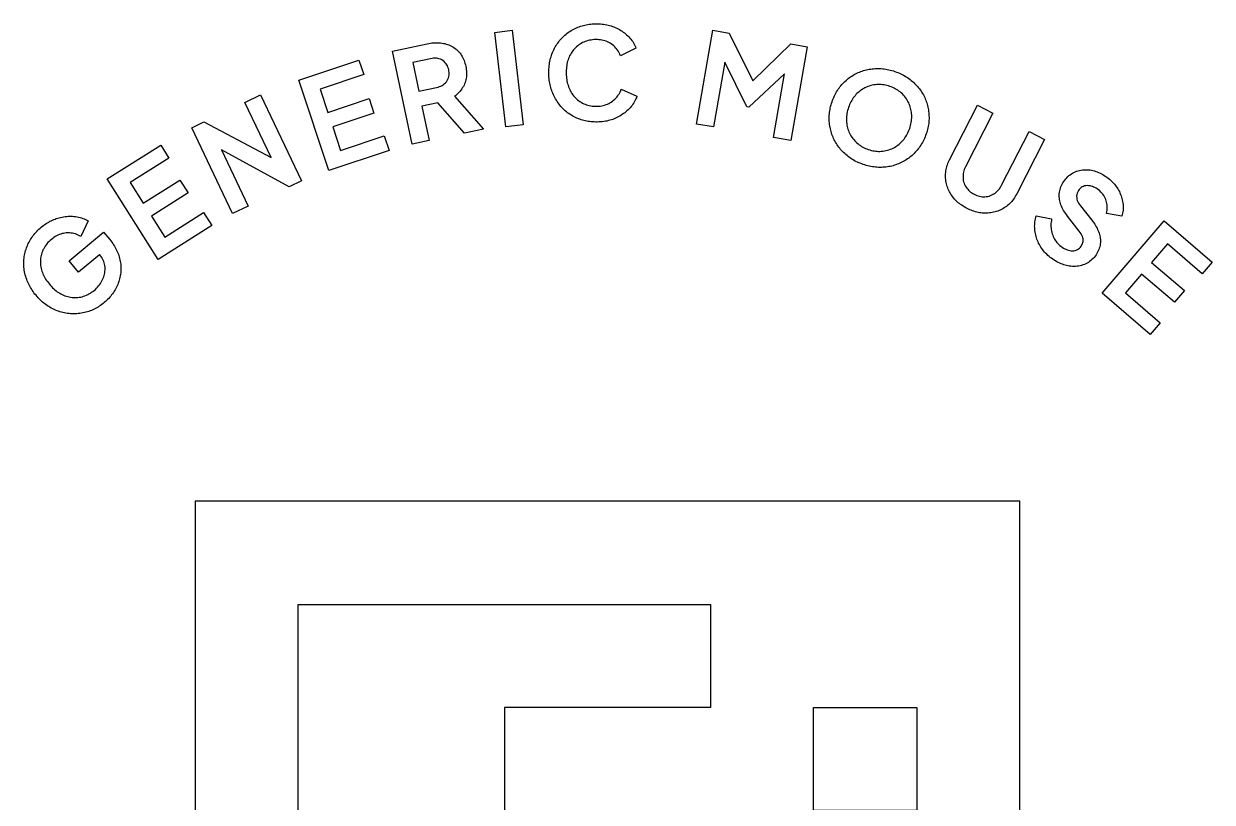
# Model space of a CAD drawing. Extents: x -21.5 to 21.5, y -22.6 to 22.4.
# Drawn here: x -14.72 to 15.25, y 2.81 to 22.44 of the extents above; entities that cross this region are included whole.
import ezdxf

# ---------------------------------------------------------------- set-up
doc = ezdxf.new("R2010")
doc.units = 0
doc.layers.add('TAG', color=7, linetype='Continuous')
doc.layers.add('TEXT', color=7, linetype='Continuous')

msp = doc.modelspace()

# ---------------------------------------------------------------- linework, layer by layer
at = {"layer": 'TAG'}
for points in [[(-10.4, 10.4), (-10.4, -10.4), (10.4, -10.4), (10.4, 10.4)], [(-7.8, 7.8), (2.6, 7.8), (2.6, 5.2), (-2.6, 5.2), (-2.6, 0), (0, 0), (0, 2.6), (5.2, 2.6), (5.2, 5.2), (7.8, 5.2), (7.8, 2.6), (5.2, 2.6), (5.2, 0), (7.8, 0), (7.8, -2.6), (5.2, -2.6), (5.2, -5.2), (2.6, -5.2), (2.6, -7.8), (-2.6, -7.8), (-2.6, 0), (-5.2, 0), (-5.2, -2.6), (-7.8, -2.6)]]:
    msp.add_lwpolyline(points, close=True, dxfattribs=at)
at = {"layer": 'TEXT'}
for points in [[(-2.559, 19.837), (-2.84, 22.22), (-2.404, 22.272), (-2.123, 19.888)], [(-0.257, 19.96), (-0.296, 19.96), (-0.335, 19.961), (-0.374, 19.963), (-0.412, 19.966), (-0.449, 19.97), (-0.486, 19.976), (-0.523, 19.982), (-0.559, 19.99), (-0.595, 19.998), (-0.631, 20.008), (-0.666, 20.019), (-0.7, 20.031), (-0.734, 20.044), (-0.771, 20.06), (-0.806, 20.076), (-0.841, 20.093), (-0.875, 20.112), (-0.908, 20.131), (-0.941, 20.152), (-0.973, 20.174), (-1.004, 20.196), (-1.034, 20.22), (-1.063, 20.245), (-1.092, 20.27), (-1.12, 20.297), (-1.147, 20.325), (-1.173, 20.354), (-1.198, 20.383), (-1.222, 20.413), (-1.245, 20.444), (-1.268, 20.476), (-1.289, 20.509), (-1.309, 20.543), (-1.328, 20.577), (-1.346, 20.612), (-1.364, 20.648), (-1.38, 20.685), (-1.394, 20.72), (-1.407, 20.755), (-1.419, 20.791), (-1.43, 20.827), (-1.44, 20.864), (-1.448, 20.901), (-1.456, 20.939), (-1.463, 20.977), (-1.468, 21.016), (-1.473, 21.056), (-1.476, 21.096), (-1.478, 21.136), (-1.48, 21.177), (-1.48, 21.218), (-1.479, 21.259), (-1.477, 21.299), (-1.474, 21.338), (-1.47, 21.377), (-1.465, 21.416), (-1.459, 21.454), (-1.452, 21.492), (-1.443, 21.529), (-1.434, 21.566), (-1.424, 21.602), (-1.412, 21.638), (-1.4, 21.674), (-1.385, 21.711), (-1.369, 21.748), (-1.352, 21.784), (-1.335, 21.819), (-1.316, 21.854), (-1.296, 21.887), (-1.275, 21.92), (-1.253, 21.952), (-1.23, 21.983), (-1.206, 22.013), (-1.181, 22.042), (-1.155, 22.071), (-1.128, 22.099), (-1.101, 22.126), (-1.072, 22.151), (-1.043, 22.176), (-1.013, 22.199), (-0.982, 22.222), (-0.95, 22.244), (-0.917, 22.264), (-0.884, 22.284), (-0.85, 22.302), (-0.815, 22.32), (-0.779, 22.336), (-0.745, 22.35), (-0.711, 22.364), (-0.677, 22.376), (-0.642, 22.387), (-0.606, 22.397), (-0.57, 22.405), (-0.533, 22.413), (-0.496, 22.42), (-0.458, 22.425), (-0.42, 22.43), (-0.382, 22.433), (-0.343, 22.436), (-0.303, 22.437), (-0.26, 22.437), (-0.219, 22.436), (-0.178, 22.434), (-0.137, 22.43), (-0.098, 22.426), (-0.059, 22.42), (-0.02, 22.413), (0.017, 22.404), (0.054, 22.395), (0.09, 22.384), (0.125, 22.372), (0.16, 22.358), (0.197, 22.343), (0.233, 22.326), (0.268, 22.309), (0.302, 22.29), (0.335, 22.271), (0.367, 22.251), (0.398, 22.229), (0.428, 22.207), (0.456, 22.184), (0.484, 22.16), (0.511, 22.135), (0.539, 22.107), (0.566, 22.078), (0.591, 22.048), (0.614, 22.018), (0.636, 21.987), (0.656, 21.956), (0.674, 21.924), (0.691, 21.892), (0.706, 21.859), (0.719, 21.825), (0.331, 21.632), (0.316, 21.667), (0.299, 21.702), (0.28, 21.735), (0.259, 21.766), (0.237, 21.797), (0.212, 21.826), (0.186, 21.853), (0.158, 21.879), (0.128, 21.904), (0.096, 21.928), (0.066, 21.948), (0.035, 21.966), (0.003, 21.982), (-0.031, 21.996), (-0.066, 22.008), (-0.101, 22.018), (-0.138, 22.026), (-0.176, 22.032), (-0.215, 22.036), (-0.254, 22.038), (-0.296, 22.038), (-0.336, 22.037), (-0.376, 22.033), (-0.414, 22.028), (-0.452, 22.021), (-0.489, 22.013), (-0.525, 22.002), (-0.56, 21.99), (-0.594, 21.977), (-0.628, 21.961), (-0.66, 21.944), (-0.691, 21.925), (-0.722, 21.904), (-0.751, 21.882), (-0.778, 21.859), (-0.805, 21.834), (-0.83, 21.809), (-0.854, 21.781), (-0.876, 21.753), (-0.898, 21.723), (-0.918, 21.692), (-0.936, 21.66), (-0.954, 21.626), (-0.968, 21.594), (-0.982, 21.561), (-0.994, 21.527), (-1.004, 21.493), (-1.013, 21.457), (-1.021, 21.421), (-1.028, 21.384), (-1.033, 21.346), (-1.037, 21.307), (-1.04, 21.267), (-1.041, 21.227), (-1.041, 21.185), (-1.039, 21.144), (-1.037, 21.103), (-1.033, 21.064), (-1.027, 21.025), (-1.021, 20.987), (-1.013, 20.95), (-1.003, 20.914), (-0.993, 20.879), (-0.981, 20.845), (-0.968, 20.812), (-0.953, 20.779), (-0.937, 20.747), (-0.919, 20.714), (-0.899, 20.682), (-0.878, 20.651), (-0.855, 20.622), (-0.832, 20.594), (-0.807, 20.568), (-0.781, 20.543), (-0.754, 20.519), (-0.725, 20.497), (-0.695, 20.476), (-0.664, 20.457), (-0.632, 20.439), (-0.599, 20.423), (-0.565, 20.409), (-0.531, 20.397), (-0.495, 20.386), (-0.459, 20.377), (-0.422, 20.37), (-0.384, 20.364), (-0.345, 20.361), (-0.305, 20.359), (-0.264, 20.359), (-0.223, 20.36), (-0.184, 20.364), (-0.145, 20.37), (-0.107, 20.377), (-0.071, 20.386), (-0.036, 20.398), (-0.002, 20.411), (0.031, 20.426), (0.063, 20.443), (0.094, 20.462), (0.123, 20.483), (0.154, 20.508), (0.183, 20.534), (0.21, 20.561), (0.235, 20.589), (0.259, 20.619), (0.28, 20.65), (0.3, 20.682), (0.317, 20.716), (0.333, 20.751), (0.347, 20.787), (0.742, 20.608), (0.73, 20.574), (0.716, 20.541), (0.7, 20.508), (0.683, 20.476), (0.664, 20.444), (0.644, 20.412), (0.621, 20.381), (0.598, 20.351), (0.572, 20.321), (0.545, 20.292), (0.519, 20.266), (0.492, 20.241), (0.464, 20.217), (0.435, 20.193), (0.405, 20.171), (0.374, 20.149), (0.342, 20.129), (0.309, 20.109), (0.274, 20.09), (0.239, 20.072), (0.203, 20.056), (0.169, 20.041), (0.134, 20.028), (0.098, 20.016), (0.062, 20.005), (0.024, 19.995), (-0.014, 19.986), (-0.052, 19.979), (-0.092, 19.973), (-0.132, 19.968), (-0.173, 19.964), (-0.215, 19.961)], [(2.242, 19.91), (2.654, 22.275), (3.067, 22.203), (3.665, 21), (4.622, 21.932), (5.034, 21.86), (4.623, 19.496), (4.188, 19.572), (4.468, 21.178), (3.569, 20.334), (3.518, 20.342), (2.959, 21.47), (2.674, 19.835)], [(-4.926, 19.402), (-5.419, 21.75), (-4.546, 21.934), (-4.506, 21.942), (-4.467, 21.948), (-4.429, 21.953), (-4.391, 21.957), (-4.353, 21.959), (-4.316, 21.96), (-4.279, 21.959), (-4.243, 21.957), (-4.208, 21.954), (-4.172, 21.95), (-4.138, 21.944), (-4.104, 21.936), (-4.068, 21.927), (-4.032, 21.916), (-3.998, 21.903), (-3.965, 21.889), (-3.933, 21.873), (-3.902, 21.855), (-3.872, 21.836), (-3.843, 21.816), (-3.815, 21.794), (-3.788, 21.77), (-3.762, 21.745), (-3.74, 21.72), (-3.719, 21.694), (-3.699, 21.667), (-3.68, 21.639), (-3.662, 21.609), (-3.646, 21.578), (-3.631, 21.545), (-3.617, 21.512), (-3.604, 21.477), (-3.593, 21.441), (-3.583, 21.403), (-3.574, 21.365), (-3.566, 21.324), (-3.561, 21.285), (-3.557, 21.246), (-3.554, 21.208), (-3.554, 21.171), (-3.556, 21.134), (-3.559, 21.098), (-3.564, 21.062), (-3.571, 21.028), (-3.58, 20.994), (-3.59, 20.96), (-3.602, 20.927), (-3.618, 20.893), (-3.634, 20.859), (-3.653, 20.827), (-3.673, 20.795), (-3.695, 20.765), (-3.718, 20.737), (-3.743, 20.709), (-3.77, 20.682), (-3.798, 20.657), (-3.828, 20.633), (-3.86, 20.61), (-3.123, 19.78), (-3.608, 19.679), (-4.276, 20.444), (-4.679, 20.359), (-4.497, 19.492)], [(-7.023, 18.74), (-7.783, 21.017), (-6.269, 21.523), (-6.146, 21.156), (-7.245, 20.789), (-7.049, 20.204), (-6.012, 20.55), (-5.889, 20.184), (-6.927, 19.837), (-6.73, 19.246), (-5.631, 19.613), (-5.509, 19.246)], [(-4.759, 20.737), (-4.308, 20.832), (-4.27, 20.841), (-4.235, 20.852), (-4.202, 20.866), (-4.171, 20.882), (-4.142, 20.9), (-4.116, 20.92), (-4.088, 20.946), (-4.063, 20.975), (-4.042, 21.006), (-4.024, 21.04), (-4.01, 21.075), (-4.002, 21.106), (-3.996, 21.138), (-3.993, 21.171), (-3.994, 21.205), (-3.997, 21.239), (-4.003, 21.274), (-4.012, 21.31), (-4.023, 21.344), (-4.036, 21.375), (-4.052, 21.404), (-4.07, 21.431), (-4.09, 21.455), (-4.117, 21.482), (-4.146, 21.505), (-4.178, 21.524), (-4.212, 21.541), (-4.249, 21.554), (-4.281, 21.561), (-4.315, 21.566), (-4.349, 21.568), (-4.385, 21.567), (-4.422, 21.564), (-4.46, 21.557), (-4.911, 21.462)], [(6.45, 18.891), (6.412, 18.904), (6.374, 18.919), (6.337, 18.934), (6.302, 18.951), (6.266, 18.968), (6.232, 18.986), (6.198, 19.005), (6.165, 19.025), (6.133, 19.046), (6.102, 19.068), (6.071, 19.09), (6.042, 19.114), (6.013, 19.138), (5.984, 19.163), (5.957, 19.189), (5.931, 19.216), (5.906, 19.243), (5.881, 19.27), (5.858, 19.299), (5.835, 19.328), (5.814, 19.357), (5.793, 19.387), (5.773, 19.418), (5.754, 19.45), (5.737, 19.482), (5.72, 19.514), (5.704, 19.547), (5.689, 19.581), (5.675, 19.615), (5.662, 19.649), (5.651, 19.684), (5.64, 19.719), (5.631, 19.754), (5.622, 19.79), (5.615, 19.826), (5.608, 19.862), (5.603, 19.899), (5.598, 19.936), (5.595, 19.973), (5.593, 20.011), (5.592, 20.049), (5.593, 20.087), (5.594, 20.125), (5.597, 20.163), (5.601, 20.201), (5.606, 20.239), (5.613, 20.277), (5.62, 20.316), (5.629, 20.354), (5.639, 20.392), (5.651, 20.431), (5.663, 20.47), (5.677, 20.508), (5.692, 20.545), (5.707, 20.582), (5.724, 20.618), (5.741, 20.653), (5.759, 20.687), (5.778, 20.721), (5.798, 20.753), (5.819, 20.785), (5.841, 20.816), (5.864, 20.846), (5.887, 20.876), (5.912, 20.904), (5.937, 20.932), (5.963, 20.959), (5.99, 20.985), (6.017, 21.01), (6.045, 21.034), (6.073, 21.056), (6.102, 21.079), (6.132, 21.1), (6.162, 21.12), (6.193, 21.139), (6.225, 21.157), (6.257, 21.174), (6.29, 21.191), (6.323, 21.206), (6.357, 21.22), (6.391, 21.234), (6.425, 21.246), (6.46, 21.257), (6.495, 21.267), (6.53, 21.276), (6.566, 21.284), (6.602, 21.291), (6.639, 21.297), (6.676, 21.301), (6.713, 21.305), (6.751, 21.308), (6.789, 21.309), (6.827, 21.31), (6.865, 21.309), (6.903, 21.307), (6.941, 21.304), (6.98, 21.299), (7.018, 21.294), (7.056, 21.287), (7.095, 21.279), (7.134, 21.27), (7.173, 21.259), (7.212, 21.248), (7.251, 21.235), (7.289, 21.221), (7.327, 21.206), (7.364, 21.191), (7.4, 21.174), (7.436, 21.157), (7.47, 21.139), (7.504, 21.12), (7.537, 21.1), (7.569, 21.079), (7.601, 21.057), (7.632, 21.034), (7.661, 21.011), (7.69, 20.986), (7.719, 20.961), (7.746, 20.935), (7.772, 20.909), (7.797, 20.882), (7.822, 20.854), (7.845, 20.826), (7.868, 20.797), (7.889, 20.768), (7.91, 20.738), (7.93, 20.707), (7.949, 20.676), (7.967, 20.644), (7.984, 20.611), (8, 20.578), (8.014, 20.545), (8.028, 20.511), (8.041, 20.477), (8.053, 20.443), (8.063, 20.408), (8.073, 20.373), (8.081, 20.337), (8.089, 20.302), (8.095, 20.265), (8.1, 20.229), (8.104, 20.192), (8.107, 20.154), (8.109, 20.117), (8.11, 20.079), (8.11, 20.041), (8.108, 20.003), (8.105, 19.966), (8.101, 19.927), (8.096, 19.889), (8.089, 19.851), (8.081, 19.813), (8.072, 19.774), (8.062, 19.736), (8.051, 19.697), (8.038, 19.659), (8.025, 19.621), (8.01, 19.583), (7.995, 19.546), (7.978, 19.511), (7.961, 19.475), (7.942, 19.441), (7.923, 19.408), (7.903, 19.375), (7.882, 19.343), (7.86, 19.313), (7.837, 19.282), (7.813, 19.253), (7.789, 19.224), (7.763, 19.197), (7.737, 19.17), (7.71, 19.144), (7.683, 19.119), (7.655, 19.095), (7.627, 19.072), (7.597, 19.05), (7.568, 19.029), (7.537, 19.009), (7.506, 18.99), (7.475, 18.971), (7.442, 18.954), (7.409, 18.937), (7.376, 18.922), (7.342, 18.907), (7.308, 18.894), (7.274, 18.882), (7.239, 18.871), (7.204, 18.86), (7.168, 18.851), (7.133, 18.843), (7.096, 18.836), (7.06, 18.83), (7.023, 18.825), (6.985, 18.822), (6.948, 18.819), (6.91, 18.817), (6.872, 18.817), (6.834, 18.818), (6.796, 18.82), (6.758, 18.823), (6.719, 18.827), (6.681, 18.833), (6.643, 18.839), (6.604, 18.847), (6.566, 18.856), (6.527, 18.866), (6.489, 18.878)], [(6.579, 19.268), (6.616, 19.256), (6.652, 19.246), (6.689, 19.238), (6.725, 19.231), (6.762, 19.226), (6.798, 19.223), (6.834, 19.221), (6.87, 19.221), (6.906, 19.223), (6.945, 19.226), (6.985, 19.232), (7.023, 19.24), (7.061, 19.249), (7.099, 19.26), (7.136, 19.273), (7.172, 19.288), (7.208, 19.305), (7.239, 19.322), (7.269, 19.34), (7.299, 19.359), (7.327, 19.379), (7.355, 19.401), (7.382, 19.425), (7.407, 19.449), (7.433, 19.475), (7.457, 19.502), (7.48, 19.531), (7.502, 19.561), (7.523, 19.592), (7.543, 19.624), (7.561, 19.657), (7.578, 19.691), (7.594, 19.726), (7.609, 19.763), (7.623, 19.801), (7.635, 19.839), (7.646, 19.876), (7.655, 19.914), (7.662, 19.952), (7.667, 19.989), (7.671, 20.026), (7.674, 20.063), (7.674, 20.1), (7.673, 20.136), (7.671, 20.172), (7.667, 20.208), (7.661, 20.243), (7.654, 20.278), (7.646, 20.312), (7.636, 20.346), (7.624, 20.379), (7.611, 20.412), (7.597, 20.444), (7.579, 20.48), (7.559, 20.514), (7.538, 20.547), (7.516, 20.579), (7.491, 20.61), (7.465, 20.639), (7.438, 20.668), (7.408, 20.695), (7.381, 20.718), (7.352, 20.739), (7.323, 20.76), (7.292, 20.779), (7.26, 20.797), (7.227, 20.814), (7.193, 20.83), (7.158, 20.844), (7.122, 20.858), (7.085, 20.869), (7.048, 20.88), (7.012, 20.888), (6.975, 20.895), (6.939, 20.9), (6.903, 20.903), (6.867, 20.905), (6.831, 20.905), (6.795, 20.904), (6.756, 20.9), (6.717, 20.895), (6.678, 20.887), (6.64, 20.878), (6.602, 20.867), (6.565, 20.854), (6.529, 20.838), (6.493, 20.821), (6.462, 20.805), (6.432, 20.787), (6.402, 20.767), (6.374, 20.747), (6.346, 20.725), (6.319, 20.702), (6.293, 20.677), (6.268, 20.651), (6.244, 20.624), (6.221, 20.596), (6.199, 20.566), (6.178, 20.536), (6.159, 20.504), (6.14, 20.471), (6.123, 20.437), (6.107, 20.402), (6.092, 20.365), (6.079, 20.328), (6.067, 20.29), (6.056, 20.252), (6.047, 20.214), (6.04, 20.176), (6.034, 20.139), (6.03, 20.101), (6.028, 20.064), (6.027, 20.027), (6.028, 19.99), (6.03, 19.954), (6.034, 19.918), (6.04, 19.883), (6.047, 19.848), (6.055, 19.814), (6.065, 19.78), (6.077, 19.747), (6.09, 19.714), (6.104, 19.682), (6.122, 19.647), (6.142, 19.613), (6.163, 19.58), (6.186, 19.548), (6.21, 19.517), (6.236, 19.488), (6.264, 19.459), (6.293, 19.432), (6.32, 19.408), (6.349, 19.386), (6.378, 19.366), (6.409, 19.346), (6.441, 19.328), (6.474, 19.311), (6.508, 19.295), (6.543, 19.281)], [(-9.456, 17.65), (-10.486, 19.817), (-10.178, 19.964), (-8.484, 19.064), (-9.145, 20.455), (-8.749, 20.643), (-7.719, 18.476), (-8.03, 18.328), (-9.734, 19.255), (-9.06, 17.838)], [(9.068, 17.783), (9.034, 17.801), (9, 17.82), (8.968, 17.84), (8.936, 17.861), (8.906, 17.882), (8.877, 17.904), (8.849, 17.927), (8.822, 17.951), (8.796, 17.975), (8.771, 18), (8.748, 18.026), (8.725, 18.053), (8.704, 18.081), (8.683, 18.109), (8.663, 18.14), (8.643, 18.172), (8.626, 18.204), (8.609, 18.236), (8.594, 18.269), (8.581, 18.302), (8.569, 18.336), (8.558, 18.37), (8.549, 18.404), (8.542, 18.439), (8.536, 18.474), (8.531, 18.51), (8.527, 18.546), (8.526, 18.582), (8.525, 18.618), (8.527, 18.654), (8.53, 18.69), (8.534, 18.726), (8.54, 18.762), (8.548, 18.798), (8.557, 18.833), (8.568, 18.869), (8.581, 18.905), (8.595, 18.94), (8.61, 18.975), (8.628, 19.011), (9.329, 20.387), (9.72, 20.187), (9.03, 18.833), (9.014, 18.8), (9, 18.766), (8.989, 18.733), (8.98, 18.699), (8.973, 18.665), (8.969, 18.632), (8.967, 18.598), (8.967, 18.564), (8.969, 18.526), (8.975, 18.489), (8.983, 18.452), (8.995, 18.417), (9.008, 18.383), (9.025, 18.349), (9.044, 18.317), (9.064, 18.29), (9.085, 18.264), (9.107, 18.239), (9.132, 18.216), (9.159, 18.195), (9.187, 18.174), (9.217, 18.155), (9.249, 18.138), (9.283, 18.122), (9.316, 18.108), (9.35, 18.097), (9.383, 18.088), (9.416, 18.082), (9.449, 18.078), (9.482, 18.076), (9.515, 18.077), (9.553, 18.08), (9.589, 18.086), (9.625, 18.095), (9.66, 18.107), (9.694, 18.122), (9.728, 18.139), (9.76, 18.159), (9.788, 18.179), (9.814, 18.201), (9.838, 18.224), (9.862, 18.249), (9.884, 18.276), (9.904, 18.305), (9.923, 18.336), (9.941, 18.368), (10.632, 19.723), (11.023, 19.523), (10.321, 18.147), (10.302, 18.113), (10.283, 18.079), (10.262, 18.047), (10.241, 18.016), (10.218, 17.986), (10.195, 17.958), (10.171, 17.931), (10.145, 17.905), (10.119, 17.88), (10.091, 17.856), (10.063, 17.834), (10.034, 17.813), (10.003, 17.793), (9.972, 17.775), (9.941, 17.758), (9.908, 17.742), (9.876, 17.728), (9.843, 17.715), (9.809, 17.703), (9.775, 17.693), (9.74, 17.685), (9.705, 17.677), (9.669, 17.672), (9.633, 17.667), (9.596, 17.664), (9.559, 17.663), (9.524, 17.662), (9.489, 17.664), (9.454, 17.666), (9.419, 17.67), (9.384, 17.675), (9.349, 17.682), (9.314, 17.69), (9.279, 17.699), (9.244, 17.71), (9.209, 17.722), (9.174, 17.735), (9.139, 17.749), (9.103, 17.765)], [(-11.33, 16.498), (-12.615, 18.524), (-11.267, 19.38), (-11.06, 19.053), (-12.038, 18.433), (-11.707, 17.912), (-10.784, 18.498), (-10.576, 18.171), (-11.5, 17.586), (-11.166, 17.059), (-10.188, 17.68), (-9.981, 17.353)], [(11.234, 16.5), (11.201, 16.524), (11.168, 16.548), (11.137, 16.573), (11.107, 16.599), (11.079, 16.626), (11.051, 16.654), (11.025, 16.682), (11, 16.712), (10.976, 16.742), (10.953, 16.773), (10.932, 16.806), (10.912, 16.838), (10.893, 16.871), (10.875, 16.905), (10.859, 16.939), (10.845, 16.973), (10.831, 17.008), (10.819, 17.043), (10.809, 17.078), (10.8, 17.114), (10.792, 17.15), (10.786, 17.187), (10.781, 17.224), (10.777, 17.261), (10.775, 17.297), (10.774, 17.334), (10.775, 17.371), (10.777, 17.408), (10.781, 17.445), (10.786, 17.481), (10.793, 17.518), (10.801, 17.555), (10.81, 17.592), (11.202, 17.519), (11.195, 17.479), (11.19, 17.439), (11.186, 17.4), (11.185, 17.362), (11.186, 17.324), (11.188, 17.287), (11.192, 17.25), (11.199, 17.214), (11.207, 17.178), (11.217, 17.143), (11.229, 17.108), (11.242, 17.075), (11.257, 17.042), (11.274, 17.011), (11.293, 16.981), (11.313, 16.952), (11.335, 16.925), (11.359, 16.898), (11.384, 16.873), (11.411, 16.849), (11.439, 16.826), (11.47, 16.805), (11.502, 16.784), (11.533, 16.766), (11.564, 16.751), (11.595, 16.739), (11.626, 16.729), (11.657, 16.722), (11.692, 16.717), (11.727, 16.715), (11.76, 16.717), (11.792, 16.723), (11.823, 16.732), (11.852, 16.744), (11.879, 16.761), (11.904, 16.781), (11.927, 16.804), (11.948, 16.832), (11.966, 16.861), (11.98, 16.891), (11.99, 16.921), (11.996, 16.951), (11.997, 16.982), (11.995, 17.012), (11.988, 17.044), (11.978, 17.075), (11.964, 17.108), (11.946, 17.141), (11.924, 17.174), (11.898, 17.209), (11.6, 17.59), (11.573, 17.625), (11.548, 17.66), (11.525, 17.695), (11.504, 17.731), (11.484, 17.766), (11.467, 17.8), (11.451, 17.835), (11.438, 17.87), (11.426, 17.905), (11.416, 17.939), (11.408, 17.974), (11.402, 18.008), (11.398, 18.043), (11.395, 18.08), (11.395, 18.116), (11.396, 18.153), (11.4, 18.188), (11.406, 18.224), (11.415, 18.259), (11.425, 18.294), (11.437, 18.328), (11.452, 18.362), (11.469, 18.396), (11.488, 18.429), (11.509, 18.462), (11.533, 18.495), (11.558, 18.526), (11.584, 18.556), (11.611, 18.583), (11.639, 18.609), (11.669, 18.632), (11.699, 18.654), (11.731, 18.673), (11.764, 18.691), (11.798, 18.706), (11.832, 18.72), (11.868, 18.732), (11.904, 18.741), (11.94, 18.749), (11.977, 18.754), (12.015, 18.758), (12.053, 18.759), (12.092, 18.758), (12.131, 18.756), (12.171, 18.751), (12.207, 18.745), (12.243, 18.737), (12.28, 18.728), (12.316, 18.716), (12.352, 18.703), (12.388, 18.689), (12.423, 18.673), (12.459, 18.654), (12.495, 18.635), (12.53, 18.613), (12.566, 18.59), (12.598, 18.568), (12.628, 18.545), (12.658, 18.521), (12.686, 18.497), (12.713, 18.471), (12.739, 18.445), (12.764, 18.419), (12.788, 18.392), (12.81, 18.364), (12.832, 18.335), (12.852, 18.305), (12.873, 18.272), (12.892, 18.239), (12.91, 18.205), (12.926, 18.171), (12.941, 18.137), (12.954, 18.102), (12.966, 18.066), (12.976, 18.031), (12.985, 17.995), (12.992, 17.958), (12.998, 17.921), (13.002, 17.884), (13.004, 17.848), (13.005, 17.811), (13.004, 17.774), (13.002, 17.737), (12.998, 17.7), (12.992, 17.662), (12.984, 17.625), (12.975, 17.588), (12.587, 17.658), (12.594, 17.695), (12.599, 17.732), (12.603, 17.768), (12.604, 17.803), (12.603, 17.839), (12.6, 17.873), (12.595, 17.907), (12.587, 17.941), (12.578, 17.974), (12.567, 18.006), (12.552, 18.042), (12.534, 18.075), (12.515, 18.108), (12.493, 18.139), (12.469, 18.168), (12.443, 18.196), (12.415, 18.223), (12.384, 18.248), (12.351, 18.272), (12.321, 18.291), (12.291, 18.308), (12.26, 18.322), (12.23, 18.334), (12.2, 18.343), (12.17, 18.35), (12.135, 18.355), (12.101, 18.357), (12.067, 18.354), (12.035, 18.348), (12.005, 18.338), (11.975, 18.324), (11.948, 18.307), (11.923, 18.286), (11.9, 18.262), (11.879, 18.234), (11.859, 18.201), (11.845, 18.166), (11.836, 18.129), (11.832, 18.091), (11.834, 18.052), (11.839, 18.019), (11.849, 17.985), (11.863, 17.951), (11.881, 17.916), (11.903, 17.881), (11.929, 17.846), (12.215, 17.483), (12.241, 17.449), (12.266, 17.416), (12.288, 17.382), (12.31, 17.349), (12.329, 17.316), (12.347, 17.284), (12.363, 17.251), (12.377, 17.219), (12.39, 17.186), (12.401, 17.155), (12.411, 17.123), (12.419, 17.091), (12.425, 17.06), (12.43, 17.029), (12.433, 16.993), (12.434, 16.957), (12.433, 16.921), (12.429, 16.886), (12.423, 16.851), (12.416, 16.816), (12.405, 16.781), (12.393, 16.747), (12.378, 16.713), (12.361, 16.679), (12.342, 16.645), (12.321, 16.612), (12.297, 16.579), (12.272, 16.548), (12.246, 16.519), (12.219, 16.492), (12.19, 16.467), (12.16, 16.443), (12.129, 16.422), (12.097, 16.403), (12.063, 16.386), (12.028, 16.371), (11.993, 16.357), (11.956, 16.346), (11.919, 16.337), (11.882, 16.33), (11.844, 16.325), (11.805, 16.322), (11.766, 16.321), (11.726, 16.322), (11.686, 16.325), (11.645, 16.33), (11.611, 16.336), (11.577, 16.343), (11.542, 16.352), (11.508, 16.363), (11.474, 16.375), (11.44, 16.388), (11.405, 16.403), (11.371, 16.419), (11.337, 16.437), (11.303, 16.457), (11.268, 16.478)], [(-12.691, 15.408), (-12.721, 15.383), (-12.752, 15.36), (-12.784, 15.337), (-12.816, 15.316), (-12.848, 15.296), (-12.88, 15.277), (-12.913, 15.259), (-12.946, 15.242), (-12.98, 15.227), (-13.013, 15.212), (-13.048, 15.199), (-13.082, 15.187), (-13.117, 15.176), (-13.155, 15.165), (-13.193, 15.156), (-13.232, 15.147), (-13.27, 15.141), (-13.308, 15.135), (-13.347, 15.131), (-13.385, 15.128), (-13.424, 15.126), (-13.463, 15.125), (-13.501, 15.126), (-13.54, 15.128), (-13.579, 15.132), (-13.618, 15.136), (-13.656, 15.142), (-13.694, 15.149), (-13.732, 15.158), (-13.77, 15.168), (-13.808, 15.179), (-13.845, 15.191), (-13.882, 15.204), (-13.918, 15.219), (-13.955, 15.235), (-13.991, 15.252), (-14.027, 15.271), (-14.06, 15.289), (-14.092, 15.308), (-14.124, 15.329), (-14.155, 15.35), (-14.186, 15.373), (-14.216, 15.396), (-14.245, 15.421), (-14.274, 15.447), (-14.303, 15.473), (-14.331, 15.501), (-14.359, 15.53), (-14.386, 15.56), (-14.412, 15.592), (-14.438, 15.623), (-14.463, 15.655), (-14.486, 15.688), (-14.508, 15.721), (-14.53, 15.754), (-14.55, 15.787), (-14.569, 15.821), (-14.587, 15.855), (-14.604, 15.889), (-14.619, 15.923), (-14.634, 15.958), (-14.647, 15.993), (-14.66, 16.029), (-14.672, 16.067), (-14.683, 16.106), (-14.692, 16.144), (-14.7, 16.183), (-14.707, 16.222), (-14.712, 16.26), (-14.717, 16.299), (-14.719, 16.337), (-14.721, 16.376), (-14.721, 16.414), (-14.72, 16.453), (-14.717, 16.492), (-14.713, 16.53), (-14.708, 16.568), (-14.702, 16.606), (-14.694, 16.644), (-14.685, 16.681), (-14.675, 16.718), (-14.664, 16.755), (-14.651, 16.791), (-14.637, 16.827), (-14.622, 16.863), (-14.606, 16.898), (-14.588, 16.934), (-14.57, 16.966), (-14.552, 16.997), (-14.532, 17.028), (-14.512, 17.059), (-14.49, 17.089), (-14.467, 17.118), (-14.444, 17.147), (-14.419, 17.175), (-14.393, 17.203), (-14.366, 17.23), (-14.338, 17.257), (-14.309, 17.283), (-14.279, 17.309), (-14.249, 17.333), (-14.218, 17.357), (-14.187, 17.379), (-14.156, 17.4), (-14.125, 17.42), (-14.093, 17.439), (-14.062, 17.457), (-14.03, 17.473), (-13.998, 17.488), (-13.966, 17.502), (-13.933, 17.515), (-13.901, 17.527), (-13.868, 17.537), (-13.83, 17.548), (-13.791, 17.557), (-13.753, 17.565), (-13.715, 17.572), (-13.677, 17.578), (-13.639, 17.581), (-13.602, 17.584), (-13.565, 17.585), (-13.528, 17.585), (-13.491, 17.584), (-13.455, 17.581), (-13.415, 17.576), (-13.376, 17.57), (-13.338, 17.562), (-13.301, 17.553), (-13.265, 17.543), (-13.23, 17.531), (-13.195, 17.517), (-13.162, 17.503), (-13.129, 17.486), (-13.098, 17.468), (-13.279, 17.076), (-13.313, 17.095), (-13.348, 17.112), (-13.384, 17.126), (-13.42, 17.138), (-13.457, 17.148), (-13.494, 17.155), (-13.532, 17.161), (-13.57, 17.164), (-13.609, 17.164), (-13.648, 17.163), (-13.684, 17.159), (-13.719, 17.154), (-13.754, 17.146), (-13.789, 17.135), (-13.824, 17.123), (-13.858, 17.108), (-13.892, 17.091), (-13.926, 17.072), (-13.959, 17.051), (-13.992, 17.027), (-14.024, 17.001), (-14.055, 16.975), (-14.084, 16.947), (-14.111, 16.919), (-14.136, 16.89), (-14.16, 16.861), (-14.181, 16.83), (-14.201, 16.799), (-14.219, 16.767), (-14.236, 16.734), (-14.25, 16.7), (-14.263, 16.665), (-14.274, 16.63), (-14.283, 16.595), (-14.29, 16.56), (-14.295, 16.524), (-14.299, 16.488), (-14.301, 16.452), (-14.3, 16.416), (-14.298, 16.38), (-14.295, 16.343), (-14.289, 16.306), (-14.282, 16.269), (-14.273, 16.235), (-14.263, 16.201), (-14.251, 16.168), (-14.238, 16.134), (-14.223, 16.101), (-14.207, 16.067), (-14.189, 16.034), (-14.169, 16.001), (-14.148, 15.969), (-14.125, 15.936), (-14.101, 15.904), (-14.075, 15.871), (-14.048, 15.84), (-14.021, 15.81), (-13.993, 15.781), (-13.964, 15.755), (-13.935, 15.729), (-13.906, 15.706), (-13.876, 15.683), (-13.845, 15.663), (-13.814, 15.644), (-13.783, 15.626), (-13.751, 15.61), (-13.719, 15.595), (-13.683, 15.581), (-13.647, 15.569), (-13.611, 15.559), (-13.575, 15.55), (-13.539, 15.544), (-13.503, 15.539), (-13.467, 15.536), (-13.431, 15.535), (-13.394, 15.535), (-13.358, 15.538), (-13.321, 15.542), (-13.284, 15.549), (-13.249, 15.557), (-13.213, 15.567), (-13.178, 15.579), (-13.143, 15.593), (-13.109, 15.608), (-13.076, 15.626), (-13.042, 15.646), (-13.01, 15.667), (-12.977, 15.69), (-12.946, 15.716), (-12.915, 15.742), (-12.886, 15.769), (-12.859, 15.798), (-12.834, 15.827), (-12.81, 15.857), (-12.788, 15.888), (-12.767, 15.92), (-12.749, 15.953), (-12.732, 15.987), (-12.716, 16.022), (-12.703, 16.056), (-12.693, 16.091), (-12.684, 16.126), (-12.677, 16.161), (-12.673, 16.197), (-12.67, 16.232), (-12.67, 16.268), (-12.672, 16.304), (-12.676, 16.34), (-12.683, 16.376), (-12.693, 16.41), (-12.705, 16.445), (-12.719, 16.478), (-12.736, 16.512), (-12.756, 16.544), (-12.778, 16.577), (-12.803, 16.608), (-12.809, 16.616), (-13.34, 16.176), (-13.576, 16.461), (-12.708, 17.18), (-12.554, 16.995), (-12.528, 16.962), (-12.502, 16.929), (-12.478, 16.896), (-12.456, 16.862), (-12.435, 16.829), (-12.415, 16.796), (-12.396, 16.762), (-12.379, 16.728), (-12.363, 16.694), (-12.349, 16.66), (-12.336, 16.626), (-12.324, 16.592), (-12.313, 16.558), (-12.303, 16.521), (-12.295, 16.484), (-12.287, 16.447), (-12.281, 16.41), (-12.277, 16.374), (-12.273, 16.337), (-12.271, 16.301), (-12.271, 16.265), (-12.271, 16.229), (-12.273, 16.194), (-12.276, 16.158), (-12.281, 16.123), (-12.287, 16.084), (-12.295, 16.046), (-12.303, 16.009), (-12.314, 15.972), (-12.325, 15.936), (-12.338, 15.9), (-12.351, 15.864), (-12.367, 15.829), (-12.383, 15.795), (-12.401, 15.761), (-12.419, 15.727), (-12.439, 15.694), (-12.46, 15.662), (-12.482, 15.631), (-12.505, 15.6), (-12.529, 15.57), (-12.553, 15.541), (-12.579, 15.513), (-12.606, 15.486), (-12.633, 15.459), (-12.661, 15.433)], [(12.477, 15.648), (14.041, 17.468), (15.252, 16.428), (15.001, 16.135), (14.122, 16.889), (13.72, 16.421), (14.55, 15.709), (14.298, 15.415), (13.468, 16.128), (13.062, 15.655), (13.941, 14.901), (13.689, 14.607)]]:
    msp.add_lwpolyline(points, close=True, dxfattribs=at)

doc.saveas('drawing.dxf')
